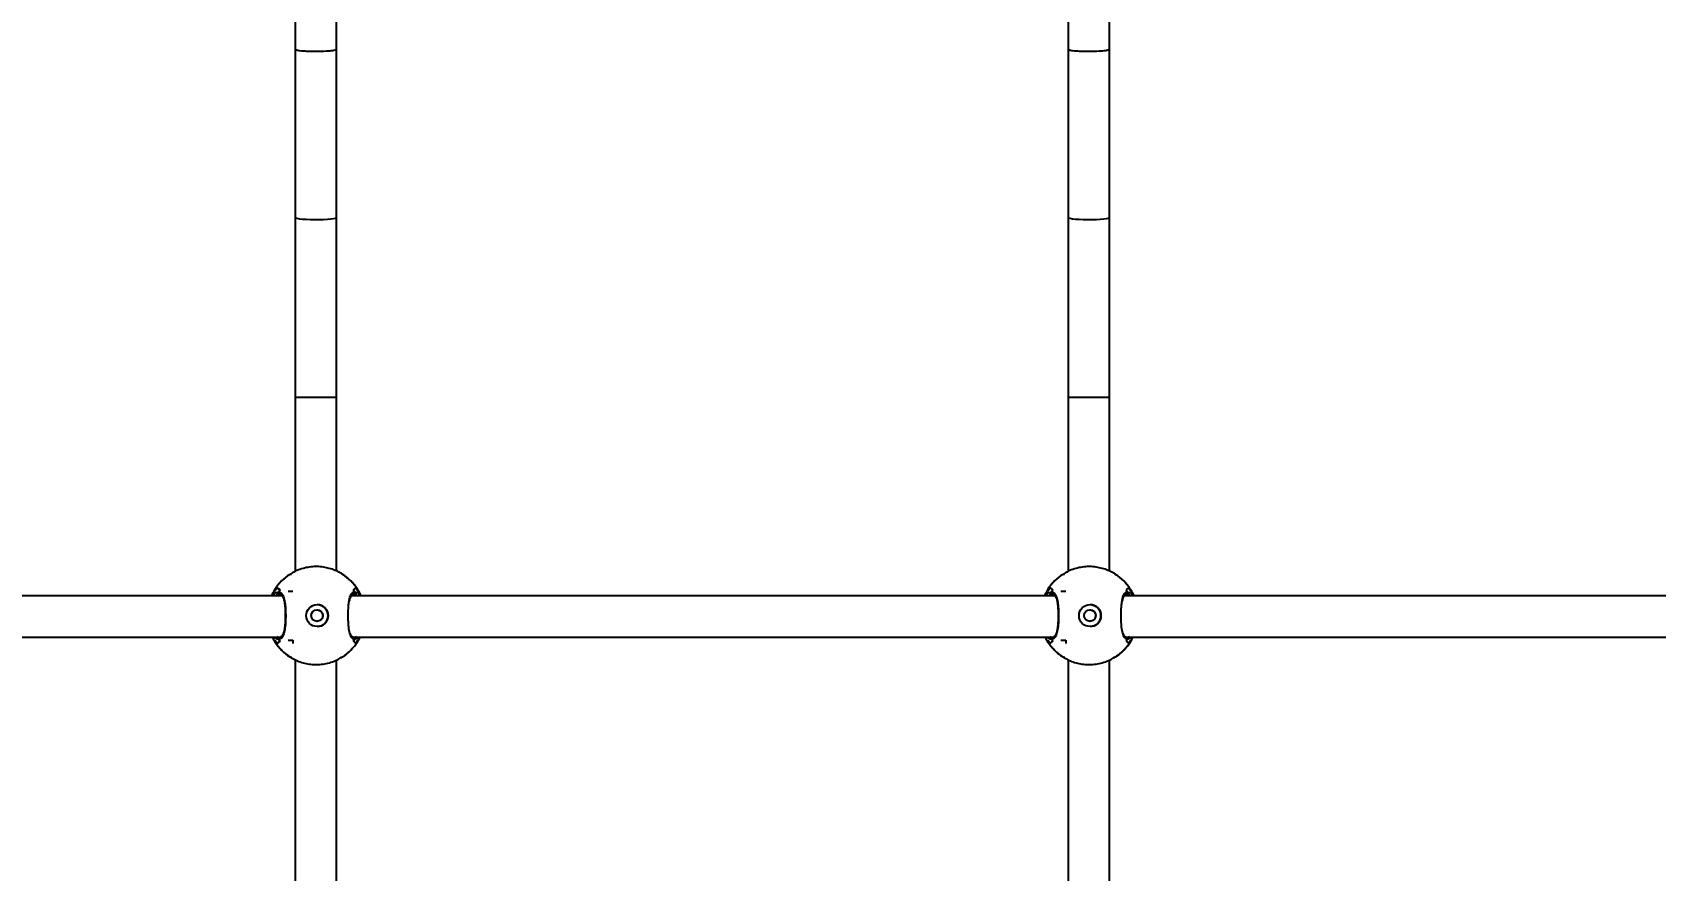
# Model space of a CAD drawing. Header units: millimetres. Extents: x -3365 to 2979, y -3775 to 2808.
# Drawn here: x 219 to 849, y 660 to 985 of the extents above; entities that cross this region are included whole.
import ezdxf

# ---------------------------------------------------------------- set-up
doc = ezdxf.new("R2010")
doc.units = ezdxf.units.MM
for name, color, linetype in [('DIKOM_ОБЪЕКТ', 7, 'Continuous'), ('DIKOM_РАЗМЕР_ЗОНА', 7, 'Continuous'), ('DIKOM_РАЗМЕР_ОБЪЕКТА', 7, 'Continuous')]:
    doc.layers.add(name, color=color, linetype=linetype)
doc.styles.add('style1', font='arial.ttf', dxfattribs={"width": 0.8})
doc.dimstyles.new('1-50', dxfattribs={"dimtxt": 300, "dimasz": 200, "dimexe": 100, "dimexo": 0, "dimgap": 100, "dimtad": 1, "dimdec": 0, "dimtxsty": 'style1', "dimcen": 0, "dimclrd": 7, "dimclre": 7, "dimadec": 1, "dimazin": 2, "dimtfac": 1, "dimtdec": 0, "dimtmove": 0, "dimatfit": 3, "dimfxl": 0, "dimlwd": 25, "dimlwe": 18, "dimarcsym": 0})

# ---------------------------------------------------------------- blocks, each defined once
blk = doc.blocks.new('*D10')
at = {"layer": 'Defpoints', "color": 0, "transparency": 16777216}
for p in [(-921.14, 1308.33), (-1680.72, -1441.67), (325.78, -1441.67)]:
    blk.add_point(p, dxfattribs=at)
at = {"layer": 'DIKOM_РАЗМЕР_ОБЪЕКТА', "color": 7, "lineweight": 18, "transparency": 16777216}
for p, q in [((-921.14, 1308.33), (-1780.72, 1308.33)), ((325.78, -1441.67), (-1780.72, -1441.67))]:
    blk.add_line(p, q, dxfattribs=at)
at = {"layer": 'DIKOM_РАЗМЕР_ОБЪЕКТА', "color": 7, "lineweight": 25, "transparency": 16777216}
blk.add_line((-1680.72, 1108.33), (-1680.72, -1241.67), dxfattribs=at)
at = {"layer": 'DIKOM_РАЗМЕР_ОБЪЕКТА', "color": 7, "transparency": 16777216}
for points in [[(-1714.05, 1108.33), (-1647.38, 1108.33), (-1680.72, 1308.33)], [(-1714.05, -1241.67), (-1647.38, -1241.67), (-1680.72, -1441.67)]]:
    blk.add_solid(points, dxfattribs=at)
at = {"layer": 'DIKOM_РАЗМЕР_ОБЪЕКТА', "color": 0, "transparency": 16777216, "insert": (-1933.89, 16.54), "char_height": 300, "attachment_point": 5, "rotation": 90, "style": 'style1'}
blk.add_mtext('2750', dxfattribs=at)
blk = doc.blocks.new('*D12')
at = {"layer": 'Defpoints', "color": 0, "transparency": 16777216}
for p in [(-2915.08, 2808.33), (772.79, 2808.33), (178.86, -2941.67)]:
    blk.add_point(p, dxfattribs=at)
at = {"layer": 'DIKOM_РАЗМЕР_ЗОНА', "color": 7, "lineweight": 18, "transparency": 16777216}
for p, q in [((772.79, 2808.33), (-3015.08, 2808.33)), ((178.86, -2941.67), (-3015.08, -2941.67))]:
    blk.add_line(p, q, dxfattribs=at)
at = {"layer": 'DIKOM_РАЗМЕР_ЗОНА', "color": 7, "lineweight": 25, "transparency": 16777216}
blk.add_line((-2915.08, -2741.67), (-2915.08, 2608.33), dxfattribs=at)
at = {"layer": 'DIKOM_РАЗМЕР_ЗОНА', "color": 7, "transparency": 16777216}
for points in [[(-2948.41, 2608.33), (-2881.74, 2608.33), (-2915.08, 2808.33)], [(-2948.41, -2741.67), (-2881.74, -2741.67), (-2915.08, -2941.67)]]:
    blk.add_solid(points, dxfattribs=at)
at = {"layer": 'DIKOM_РАЗМЕР_ЗОНА', "color": 0, "transparency": 16777216, "insert": (-3168.25, 58.33), "char_height": 300, "attachment_point": 5, "rotation": 90, "style": 'style1'}
blk.add_mtext('5750', dxfattribs=at)

msp = doc.modelspace()

# ---------------------------------------------------------------- linework, layer by layer
at = {"layer": 'DIKOM_ОБЪЕКТ'}
for p, q in [((320.86, 1007.44), (320.86, 978.3)), ((336.86, 978.3), (336.86, 1007.44)), ((620.86, 1007.44), (620.86, 978.3)), ((636.86, 978.3), (636.86, 1007.44)), ((320.86, 978.3), (320.86, 913.04)), ((336.86, 913.04), (336.86, 978.3)), ((620.86, 978.3), (620.86, 913.04)), ((636.86, 913.04), (636.86, 978.3)), ((320.86, 913.04), (320.86, 843.39)), ((336.86, 843.39), (336.86, 913.04)), ((620.86, 913.04), (620.86, 843.39)), ((636.86, 843.39), (636.86, 913.04)), ((320.86, 843.39), (320.86, 775.75)), ((320.86, 843.39), (336.86, 843.39)), ((336.86, 775.91), (336.86, 843.39)), ((620.86, 843.39), (620.86, 775.75)), ((620.86, 843.39), (636.86, 843.39)), ((636.86, 775.91), (636.86, 843.39)), ((318.75, 774.61), (319.43, 774.69)), ((339.2, 774.61), (339.25, 774.61)), ((345.01, 768.8), (345.08, 768.45)), ((618.75, 774.61), (619.43, 774.69)), ((639.2, 774.61), (639.25, 774.61)), ((639.25, 774.61), (639.25, 774.47)), ((645.01, 768.8), (645.08, 768.45)), ((315.84, 766.3), (42.58, 766.3)), ((313.56, 767.62), (314.48, 767.86)), ((314.75, 767.08), (314.87, 767.09)), ((318.07, 768.11), (319.92, 768.11)), ((615.84, 766.3), (342.58, 766.3)), ((343.44, 767.08), (343.52, 767.09)), ((343.83, 767.86), (344.69, 767.59)), ((613.56, 767.62), (614.48, 767.86)), ((614.75, 767.08), (614.87, 767.09)), ((618.07, 768.11), (619.92, 768.11)), ((915.84, 766.3), (642.58, 766.3)), ((643.44, 767.08), (643.52, 767.09)), ((643.83, 767.86), (644.69, 767.59)), ((43.07, 750.3), (315.3, 750.3)), ((313.88, 750.44), (314.68, 750.14)), ((314.87, 750.13), (314.69, 750.15)), ((343.07, 750.3), (615.3, 750.3)), ((343.55, 750.17), (344.62, 750.51)), ((344.78, 749.71), (343.83, 749.37)), ((613.88, 750.44), (614.68, 750.14)), ((614.87, 750.13), (614.69, 750.15)), ((643.07, 750.3), (915.3, 750.3)), ((643.55, 750.17), (644.62, 750.51)), ((644.78, 749.71), (643.83, 749.37)), ((315, 745.81), (315.26, 745.53)), ((318.07, 749.11), (319.92, 749.11)), ((319.92, 749.11), (319.92, 747.74)), ((345.08, 748.77), (345.01, 748.43)), ((615, 745.81), (615.26, 745.53)), ((618.07, 749.11), (619.92, 749.11)), ((619.92, 749.11), (619.92, 747.74)), ((645.08, 748.77), (645.01, 748.43)), ((318.75, 742.61), (319.43, 742.53)), ((320.86, 741.47), (320.86, 475.75)), ((336.86, 475.91), (336.86, 741.36)), ((338.43, 742.53), (339.25, 742.61)), ((618.75, 742.61), (619.43, 742.53)), ((620.86, 741.47), (620.86, 475.75)), ((636.86, 475.91), (636.86, 741.36)), ((638.43, 742.53), (639.25, 742.61)), ((639.25, 742.61), (639.25, 742.76))]:
    msp.add_line(p, q, dxfattribs=at)
at = {"layer": 'DIKOM_ОБЪЕКТ', "flags": 128}
for points in [[(320.86, 978.3), (320.96, 978.17), (321.42, 978), (322.23, 977.85), (323.35, 977.72), (324.73, 977.62), (326.3, 977.55), (327.99, 977.51), (329.72, 977.51), (331.41, 977.55), (332.98, 977.62), (334.36, 977.72), (335.48, 977.85), (336.29, 978), (336.75, 978.17), (336.86, 978.3)], [(320.86, 978.3), (321.04, 978.13), (321.6, 977.97), (322.49, 977.82), (323.68, 977.69), (325.11, 977.6), (326.72, 977.53), (328.42, 977.5), (330.15, 977.51), (331.82, 977.56), (333.35, 977.64), (334.66, 977.75), (335.71, 977.89), (336.44, 978.05), (336.81, 978.21), (336.86, 978.3)], [(620.86, 978.3), (620.96, 978.17), (621.42, 978), (622.23, 977.85), (623.35, 977.72), (624.73, 977.62), (626.3, 977.55), (627.99, 977.51), (629.72, 977.51), (631.41, 977.55), (632.98, 977.62), (634.36, 977.72), (635.48, 977.85), (636.29, 978), (636.75, 978.17), (636.86, 978.3)], [(620.86, 978.3), (621.04, 978.13), (621.6, 977.97), (622.49, 977.82), (623.68, 977.69), (625.11, 977.6), (626.72, 977.53), (628.42, 977.5), (630.15, 977.51), (631.82, 977.56), (633.35, 977.64), (634.66, 977.75), (635.71, 977.89), (636.44, 978.05), (636.81, 978.21), (636.86, 978.3)], [(320.86, 913.04), (321.04, 912.87), (321.6, 912.71), (322.49, 912.56), (323.68, 912.43), (325.11, 912.34), (326.72, 912.27), (328.42, 912.24), (330.15, 912.25), (331.82, 912.3), (333.35, 912.38), (334.66, 912.49), (335.71, 912.63), (336.44, 912.78), (336.81, 912.95), (336.86, 913.04)], [(620.86, 913.04), (621.04, 912.87), (621.6, 912.71), (622.49, 912.56), (623.68, 912.43), (625.11, 912.34), (626.72, 912.27), (628.42, 912.24), (630.15, 912.25), (631.82, 912.3), (633.35, 912.38), (634.66, 912.49), (635.71, 912.63), (636.44, 912.78), (636.81, 912.95), (636.86, 913.04)]]:
    msp.add_lwpolyline(points, dxfattribs=at)
at = {"layer": 'DIKOM_ОБЪЕКТ'}
for centre, radius in [((329.36, 758.61), 4.25), ((629.36, 758.61), 4.25), ((329.32, 758.61), 2.25), ((629.32, 758.61), 2.25)]:
    msp.add_circle(centre, radius, dxfattribs=at)
for centre, radius, start, end in [((329.07, 758.61), 18.68, 144.39186, 149.4285), ((329, 758.62), 19, 122.64945, 147.3565), ((329, 758.62), 18.99, 32.6413, 57.35157), ((328.99, 758.56), 18.77, 30.58395, 35.59569), ((629.11, 758.59), 18.72, 144.39817, 149.42219), ((629, 758.62), 18.99, 122.64843, 147.3587), ((629, 758.62), 18.99, 32.64143, 57.35263), ((629.07, 758.61), 18.68, 30.5715, 35.60814), ((329.01, 758.71), 17.17, 144.952, 147.80949), ((329.36, 758.61), 4.25, 359.99953, 89.99404), ((329.3, 758.71), 17.17, 32.19051, 35.048), ((629, 758.71), 17.17, 144.952, 147.80949), ((629.36, 758.61), 4.25, 359.99953, 89.99404), ((629.18, 758.63), 17.31, 32.20224, 35.03628), ((329.36, 758.61), 4.25, 270.00533, 0.0011), ((629.36, 758.61), 4.25, 270.00533, 0.0011), ((329.03, 758.58), 18.63, 210.56274, 215.61235), ((329, 758.61), 19, 212.64673, 237.34732), ((329.05, 758.54), 17.22, 212.19947, 215.04788), ((329, 758.61), 19, 302.65166, 327.35547), ((329.25, 758.54), 17.22, 324.95212, 327.80053), ((329.03, 758.63), 18.72, 324.40005, 329.42486), ((629.07, 758.61), 18.67, 210.56904, 215.60605), ((629, 758.61), 19, 212.64453, 237.34834), ((629.05, 758.54), 17.22, 212.19947, 215.04788), ((629, 758.61), 19, 302.6506, 327.35534), ((629.14, 758.62), 17.36, 324.96387, 327.78878), ((629.11, 758.58), 18.63, 324.38765, 329.43726)]:
    msp.add_arc(centre, radius, start, end, dxfattribs=at)
for points, knots in [([(338.82, 774.88), (338.16, 775.24), (336.83, 775.99), (334.65, 776.8), (332.36, 777.36), (329.97, 777.64), (327.53, 777.61), (325.07, 777.26), (322.64, 776.57), (320.52, 775.69), (319.29, 774.92), (318.79, 774.61)], [0, 0, 0, 0, 0.107117, 0.217063, 0.32883, 0.442381, 0.557758, 0.675055, 0.794451, 0.916225, 1, 1, 1, 1]), ([(638.82, 774.88), (638.16, 775.24), (636.83, 775.99), (634.65, 776.8), (632.36, 777.36), (629.97, 777.64), (627.53, 777.61), (625.07, 777.26), (622.64, 776.57), (620.52, 775.69), (619.29, 774.92), (618.79, 774.61)], [0, 0, 0, 0, 0.107113, 0.217064, 0.328826, 0.442383, 0.557761, 0.675058, 0.79445, 0.91623, 1, 1, 1, 1]), ([(318.7, 774.55), (318.57, 774.48), (317.79, 774.02), (316.48, 772.95), (314.84, 771.36), (313.43, 769.57), (312.35, 767.88), (311.85, 766.75), (311.65, 766.3)], [0, 0, 0, 0, 0.038964, 0.248129, 0.456365, 0.663086, 0.867028, 1, 1, 1, 1]), ([(313.89, 769.49), (313.98, 769.33), (314.17, 769.02), (314.69, 768.72), (314.95, 768.57)], [0, 0, 0, 0, 0.49657, 1, 1, 1, 1]), ([(314.95, 768.57), (314.69, 768.72), (314.17, 769.02), (313.98, 769.33), (313.89, 769.49)], [0, 0, 0, 0, 0.496485, 1, 1, 1, 1]), ([(339.27, 774.57), (339.13, 774.68), (338.99, 774.79), (338.83, 774.87), (338.82, 774.88)], [0, 0, 0, 0, 0.963387, 1, 1, 1, 1]), ([(345.03, 768.81), (345.01, 768.84), (344.65, 769.47), (343.77, 770.61), (342.34, 772.2), (340.84, 773.54), (339.75, 774.26), (339.27, 774.57)], [0, 0, 0, 0, 0.012236, 0.264722, 0.524837, 0.791489, 1, 1, 1, 1]), ([(344.25, 769.49), (344.18, 769.33), (344.05, 769.02), (343.58, 768.72), (343.35, 768.57)], [0, 0, 0, 0, 0.496569, 1, 1, 1, 1]), ([(344.25, 769.49), (344.18, 769.33), (344.05, 769.02), (343.58, 768.72), (343.35, 768.57)], [0, 0, 0, 0, 0.496569, 1, 1, 1, 1]), ([(346.35, 766.3), (346.23, 766.59), (345.86, 767.46), (345.36, 768.27), (345.03, 768.81)], [0, 0, 0, 0, 0.33143, 1, 1, 1, 1]), ([(618.7, 774.55), (618.57, 774.48), (617.79, 774.02), (616.48, 772.95), (614.84, 771.36), (613.43, 769.57), (612.35, 767.88), (611.85, 766.75), (611.65, 766.3)], [0, 0, 0, 0, 0.038963, 0.248128, 0.456362, 0.663082, 0.867029, 1, 1, 1, 1]), ([(613.89, 769.49), (613.98, 769.33), (614.17, 769.02), (614.69, 768.72), (614.95, 768.57)], [0, 0, 0, 0, 0.49657, 1, 1, 1, 1]), ([(614.95, 768.57), (614.69, 768.72), (614.17, 769.02), (613.98, 769.33), (613.89, 769.49)], [0, 0, 0, 0, 0.496485, 1, 1, 1, 1]), ([(639.27, 774.57), (639.13, 774.68), (638.99, 774.79), (638.83, 774.87), (638.82, 774.88)], [0, 0, 0, 0, 0.963194, 1, 1, 1, 1]), ([(645.03, 768.81), (645.01, 768.84), (644.65, 769.47), (643.77, 770.61), (642.34, 772.2), (640.84, 773.54), (639.75, 774.26), (639.27, 774.57)], [0, 0, 0, 0, 0.012235, 0.26472, 0.524842, 0.791491, 1, 1, 1, 1]), ([(644.25, 769.49), (644.18, 769.33), (644.05, 769.02), (643.58, 768.72), (643.35, 768.57)], [0, 0, 0, 0, 0.496571, 1, 1, 1, 1]), ([(644.25, 769.49), (644.18, 769.33), (644.05, 769.02), (643.58, 768.72), (643.35, 768.57)], [0, 0, 0, 0, 0.496571, 1, 1, 1, 1]), ([(646.35, 766.3), (646.23, 766.59), (645.86, 767.46), (645.36, 768.27), (645.03, 768.81)], [0, 0, 0, 0, 0.331418, 1, 1, 1, 1]), ([(312.07, 766.3), (312.5, 766.85), (312.99, 767.49), (313.49, 767.6), (313.56, 767.62)], [0, 0, 0, 0, 0.858409, 1, 1, 1, 1]), ([(314.77, 767.06), (314.44, 767.06), (313.91, 767.06), (313.38, 766.5), (313.19, 766.3)], [0, 0, 0, 0, 0.633445, 1, 1, 1, 1]), ([(314.76, 767.13), (314.76, 767.13), (314.7, 767.14), (314.59, 767.22), (314.46, 767.36), (314.4, 767.53), (314.4, 767.69), (314.44, 767.8), (314.47, 767.85), (314.48, 767.86)], [0, 0, 0, 0, 0.003622, 0.218994, 0.428755, 0.623721, 0.804705, 0.979522, 1, 1, 1, 1]), ([(314.44, 767.77), (314.43, 767.75), (314.4, 767.69), (314.4, 767.55), (314.44, 767.4), (314.54, 767.26), (314.68, 767.16), (314.82, 767.1), (314.92, 767.1), (314.95, 767.1)], [0, 0, 0, 0, 0.067987, 0.226462, 0.383351, 0.544342, 0.714945, 0.897684, 1, 1, 1, 1]), ([(314.48, 767.86), (314.86, 767.73), (315.66, 767.45), (316.49, 765.71), (316.91, 763.45), (317.12, 760.88), (317.17, 758.12), (317.05, 755.07), (316.71, 752.43), (316.07, 750.48), (315.27, 749.54), (314.68, 749.41), (314.48, 749.37)], [0, 0, 0, 0, 0.111432, 0.22936, 0.339017, 0.410114, 0.51671, 0.623256, 0.729395, 0.834805, 0.941415, 1, 1, 1, 1]), ([(314.96, 767.06), (315.02, 767.05), (315.22, 767.02), (315.54, 766.76), (315.94, 766.2), (316.3, 765.36), (316.58, 764.25), (316.79, 762.92), (316.92, 761.44), (316.99, 760.13), (316.99, 759.34), (316.99, 759.08)], [0, 0, 0, 0, 0.056311, 0.183683, 0.303648, 0.431187, 0.558267, 0.683787, 0.812733, 0.940867, 1, 1, 1, 1]), ([(342.2, 751.4), (342.09, 751.66), (341.76, 752.48), (341.57, 754.45), (341.43, 757.06), (341.42, 759.83), (341.52, 762.61), (341.76, 763.97), (341.85, 764.55)], [0, 0, 0, 0, 0.095458, 0.303916, 0.440558, 0.6456, 0.850384, 1, 1, 1, 1]), ([(341.85, 764.55), (341.88, 764.78), (342.03, 765.83), (342.56, 767.05), (343.26, 767.76), (343.72, 767.84), (343.83, 767.86)], [0, 0, 0, 0, 0.102771, 0.487514, 0.879935, 1, 1, 1, 1]), ([(341.96, 764.35), (342.01, 764.58), (342.12, 765.21), (342.39, 765.99), (342.74, 766.65), (343.12, 767), (343.33, 767.13), (343.47, 767.1), (343.48, 767.1)], [0, 0, 0, 0, 0.125005, 0.336797, 0.549218, 0.760547, 0.983633, 1, 1, 1, 1]), ([(343.83, 767.86), (343.85, 767.81), (343.9, 767.72), (343.9, 767.55), (343.86, 767.4), (343.77, 767.26), (343.63, 767.16), (343.48, 767.1), (343.39, 767.1), (343.35, 767.1)], [0, 0, 0, 0, 0.145368, 0.290685, 0.434572, 0.582191, 0.738623, 0.906183, 1, 1, 1, 1]), ([(343.48, 767.12), (343.5, 767.12), (343.59, 767.13), (343.72, 767.22), (343.84, 767.36), (343.9, 767.53), (343.9, 767.69), (343.86, 767.8), (343.83, 767.85), (343.83, 767.86)], [0, 0, 0, 0, 0.06715, 0.26879, 0.465177, 0.647712, 0.817157, 0.980827, 1, 1, 1, 1]), ([(344.99, 766.3), (344.83, 766.48), (344.36, 767.05), (343.88, 767.05), (343.56, 767.04)], [0, 0, 0, 0, 0.319412, 1, 1, 1, 1]), ([(344.69, 767.59), (344.78, 767.57), (345.22, 767.47), (345.66, 766.82), (346.01, 766.3)], [0, 0, 0, 0, 0.199293, 1, 1, 1, 1]), ([(612.07, 766.3), (612.5, 766.85), (612.99, 767.49), (613.49, 767.6), (613.56, 767.62)], [0, 0, 0, 0, 0.858399, 1, 1, 1, 1]), ([(614.77, 767.06), (614.44, 767.06), (613.91, 767.06), (613.38, 766.5), (613.19, 766.3)], [0, 0, 0, 0, 0.633433, 1, 1, 1, 1]), ([(614.95, 767.1), (614.89, 767.1), (614.76, 767.12), (614.59, 767.22), (614.46, 767.36), (614.4, 767.53), (614.4, 767.69), (614.44, 767.8), (614.47, 767.85), (614.48, 767.86)], [0, 0, 0, 0, 0.177686, 0.355434, 0.52855, 0.689456, 0.838823, 0.983099, 1, 1, 1, 1]), ([(614.48, 767.86), (614.45, 767.81), (614.41, 767.72), (614.4, 767.55), (614.44, 767.4), (614.54, 767.26), (614.68, 767.16), (614.82, 767.1), (614.92, 767.1), (614.95, 767.1)], [0, 0, 0, 0, 0.145358, 0.29066, 0.434507, 0.582116, 0.738537, 0.906189, 1, 1, 1, 1]), ([(614.48, 767.86), (614.86, 767.73), (615.66, 767.45), (616.49, 765.71), (616.91, 763.45), (617.12, 760.88), (617.17, 758.12), (617.05, 755.07), (616.71, 752.43), (616.07, 750.48), (615.27, 749.54), (614.68, 749.41), (614.48, 749.37)], [0, 0, 0, 0, 0.111434, 0.22936, 0.339017, 0.410113, 0.51671, 0.623256, 0.729394, 0.834804, 0.941413, 1, 1, 1, 1]), ([(614.96, 767.06), (615.02, 767.05), (615.22, 767.02), (615.54, 766.76), (615.94, 766.2), (616.3, 765.36), (616.58, 764.25), (616.79, 762.92), (616.92, 761.44), (616.99, 760.13), (616.99, 759.34), (616.99, 759.08)], [0, 0, 0, 0, 0.056311, 0.183681, 0.303646, 0.431186, 0.558267, 0.683786, 0.812733, 0.940867, 1, 1, 1, 1]), ([(642.2, 751.4), (642.09, 751.66), (641.76, 752.48), (641.57, 754.45), (641.43, 757.06), (641.42, 759.83), (641.52, 762.61), (641.76, 763.97), (641.85, 764.55)], [0, 0, 0, 0, 0.095457, 0.303915, 0.440558, 0.6456, 0.850384, 1, 1, 1, 1]), ([(641.85, 764.55), (641.88, 764.78), (642.03, 765.83), (642.56, 767.05), (643.25, 767.76), (643.72, 767.84), (643.83, 767.86)], [0, 0, 0, 0, 0.10277, 0.487512, 0.87993, 1, 1, 1, 1]), ([(641.96, 764.35), (642.01, 764.58), (642.12, 765.21), (642.39, 765.99), (642.74, 766.65), (643.12, 767), (643.33, 767.13), (643.47, 767.1), (643.48, 767.1)], [0, 0, 0, 0, 0.125005, 0.336793, 0.549218, 0.760547, 0.983633, 1, 1, 1, 1]), ([(643.83, 767.86), (643.85, 767.81), (643.9, 767.72), (643.9, 767.55), (643.86, 767.4), (643.76, 767.26), (643.63, 767.16), (643.48, 767.1), (643.39, 767.1), (643.35, 767.1)], [0, 0, 0, 0, 0.145362, 0.290667, 0.434517, 0.582192, 0.73853, 0.906187, 1, 1, 1, 1]), ([(643.48, 767.12), (643.5, 767.12), (643.59, 767.13), (643.72, 767.22), (643.84, 767.36), (643.9, 767.53), (643.9, 767.69), (643.86, 767.8), (643.83, 767.85), (643.83, 767.86)], [0, 0, 0, 0, 0.067272, 0.268913, 0.46522, 0.647755, 0.8172, 0.980827, 1, 1, 1, 1]), ([(644.99, 766.3), (644.83, 766.48), (644.36, 767.05), (643.88, 767.05), (643.56, 767.04)], [0, 0, 0, 0, 0.319424, 1, 1, 1, 1]), ([(644.69, 767.59), (644.78, 767.57), (645.22, 767.47), (645.66, 766.82), (646.01, 766.3)], [0, 0, 0, 0, 0.199305, 1, 1, 1, 1]), ([(316.99, 759.08), (317, 758.79), (317.01, 757.94), (316.96, 756.55), (316.86, 754.99), (316.69, 753.57), (316.44, 752.35), (316.12, 751.38), (315.73, 750.68), (315.31, 750.27), (315.04, 750.11), (314.87, 750.13), (314.85, 750.13)], [0, 0, 0, 0, 0.063293, 0.180356, 0.296842, 0.412183, 0.527055, 0.639978, 0.752367, 0.864575, 0.982618, 1, 1, 1, 1]), ([(329.27, 760.85), (329.48, 760.84), (329.94, 760.81), (330.59, 760.48), (331.13, 759.96), (331.46, 759.3), (331.5, 758.83), (331.52, 758.61)], [0, 0, 0, 0, 0.181202, 0.388195, 0.601196, 0.818617, 1, 1, 1, 1]), ([(331.52, 758.61), (331.5, 758.36), (331.45, 757.87), (331.08, 757.2), (330.52, 756.69), (329.88, 756.39), (329.44, 756.39), (329.27, 756.39)], [0, 0, 0, 0, 0.209724, 0.419266, 0.633158, 0.850558, 1, 1, 1, 1]), ([(616.99, 759.08), (617, 758.79), (617.01, 757.94), (616.96, 756.55), (616.86, 754.99), (616.69, 753.57), (616.44, 752.35), (616.12, 751.38), (615.73, 750.68), (615.31, 750.27), (615.04, 750.11), (614.87, 750.13), (614.85, 750.13)], [0, 0, 0, 0, 0.063293, 0.180356, 0.296842, 0.412183, 0.527057, 0.639978, 0.752367, 0.864577, 0.982618, 1, 1, 1, 1]), ([(629.27, 760.85), (629.48, 760.84), (629.94, 760.81), (630.59, 760.48), (631.13, 759.96), (631.46, 759.3), (631.5, 758.83), (631.52, 758.61)], [0, 0, 0, 0, 0.1812, 0.38819, 0.601212, 0.818614, 1, 1, 1, 1]), ([(631.52, 758.61), (631.5, 758.36), (631.45, 757.87), (631.08, 757.2), (630.52, 756.69), (629.88, 756.39), (629.44, 756.39), (629.27, 756.39)], [0, 0, 0, 0, 0.209727, 0.419287, 0.633156, 0.85059, 1, 1, 1, 1]), ([(311.93, 750.3), (311.96, 750.22), (312.26, 749.53), (313.02, 748.3), (313.9, 747), (314.51, 746.35), (314.65, 746.2)], [0, 0, 0, 0, 0.051908, 0.456617, 0.876778, 1, 1, 1, 1]), ([(313.36, 749.76), (313.24, 749.79), (313.01, 749.83), (312.79, 750.15), (312.68, 750.3)], [0, 0, 0, 0, 0.526149, 1, 1, 1, 1]), ([(314.48, 749.37), (314.43, 749.36), (314.08, 749.34), (313.7, 749.56), (313.36, 749.76)], [0, 0, 0, 0, 0.120954, 1, 1, 1, 1]), ([(314.48, 749.37), (314.45, 749.41), (314.41, 749.51), (314.4, 749.67), (314.44, 749.83), (314.54, 749.96), (314.68, 750.07), (314.82, 750.12), (314.92, 750.13), (314.95, 750.13)], [0, 0, 0, 0, 0.145358, 0.290768, 0.43472, 0.582148, 0.738569, 0.906189, 1, 1, 1, 1]), ([(314.81, 750.1), (314.8, 750.1), (314.71, 750.09), (314.59, 750.01), (314.46, 749.87), (314.4, 749.7), (314.4, 749.53), (314.44, 749.42), (314.47, 749.37), (314.48, 749.37)], [0, 0, 0, 0, 0.057033, 0.260897, 0.4592, 0.643692, 0.815206, 0.980514, 1, 1, 1, 1]), ([(343.83, 749.37), (343.77, 749.37), (343.31, 749.44), (342.66, 749.86), (342.32, 751), (342.2, 751.4)], [0, 0, 0, 0, 0.078539, 0.679049, 1, 1, 1, 1]), ([(343.32, 750.18), (343.26, 750.19), (343.09, 750.23), (342.78, 750.54), (342.47, 751.03), (342.32, 751.5), (342.26, 751.68)], [0, 0, 0, 0, 0.180994, 0.503841, 0.809034, 1, 1, 1, 1]), ([(343.35, 750.13), (343.37, 750.12), (343.43, 750.11), (343.5, 750.15), (343.55, 750.17)], [0, 0, 0, 0, 0.218338, 1, 1, 1, 1]), ([(343.35, 750.13), (343.42, 750.12), (343.55, 750.11), (343.72, 750.01), (343.84, 749.87), (343.9, 749.7), (343.9, 749.53), (343.86, 749.42), (343.83, 749.37), (343.83, 749.37)], [0, 0, 0, 0, 0.177596, 0.355395, 0.528344, 0.689248, 0.838833, 0.983006, 1, 1, 1, 1]), ([(343.83, 749.37), (343.85, 749.41), (343.9, 749.51), (343.9, 749.67), (343.86, 749.83), (343.77, 749.96), (343.63, 750.07), (343.48, 750.12), (343.39, 750.13), (343.35, 750.13)], [0, 0, 0, 0, 0.145352, 0.290764, 0.43474, 0.582163, 0.738578, 0.906193, 1, 1, 1, 1]), ([(345.49, 750.3), (345.36, 750.11), (345.12, 749.77), (344.89, 749.73), (344.78, 749.71)], [0, 0, 0, 0, 0.574341, 1, 1, 1, 1]), ([(345.01, 748.43), (345.26, 748.81), (345.66, 749.41), (345.95, 750.06), (346.05, 750.3)], [0, 0, 0, 0, 0.6395, 1, 1, 1, 1]), ([(611.93, 750.3), (611.96, 750.22), (612.26, 749.53), (613.02, 748.3), (613.9, 747), (614.51, 746.35), (614.65, 746.2)], [0, 0, 0, 0, 0.051899, 0.456626, 0.876792, 1, 1, 1, 1]), ([(613.36, 749.76), (613.24, 749.79), (613.01, 749.83), (612.79, 750.15), (612.68, 750.3)], [0, 0, 0, 0, 0.526137, 1, 1, 1, 1]), ([(614.48, 749.37), (614.43, 749.36), (614.08, 749.34), (613.7, 749.56), (613.36, 749.76)], [0, 0, 0, 0, 0.120938, 1, 1, 1, 1]), ([(614.48, 749.37), (614.45, 749.41), (614.41, 749.51), (614.4, 749.67), (614.44, 749.83), (614.54, 749.96), (614.68, 750.07), (614.82, 750.12), (614.92, 750.13), (614.95, 750.13)], [0, 0, 0, 0, 0.145343, 0.290738, 0.434675, 0.582088, 0.738493, 0.906199, 1, 1, 1, 1]), ([(614.81, 750.1), (614.8, 750.1), (614.71, 750.09), (614.59, 750.01), (614.46, 749.87), (614.4, 749.7), (614.4, 749.53), (614.44, 749.42), (614.47, 749.37), (614.48, 749.37)], [0, 0, 0, 0, 0.057033, 0.260897, 0.4592, 0.643692, 0.815206, 0.980514, 1, 1, 1, 1]), ([(643.83, 749.37), (643.77, 749.37), (643.31, 749.44), (642.66, 749.86), (642.32, 751), (642.2, 751.4)], [0, 0, 0, 0, 0.078538, 0.679046, 1, 1, 1, 1]), ([(643.32, 750.18), (643.26, 750.19), (643.09, 750.23), (642.78, 750.54), (642.47, 751.03), (642.32, 751.5), (642.26, 751.68)], [0, 0, 0, 0, 0.180993, 0.503844, 0.80903, 1, 1, 1, 1]), ([(643.35, 750.13), (643.37, 750.12), (643.43, 750.11), (643.5, 750.15), (643.55, 750.17)], [0, 0, 0, 0, 0.218319, 1, 1, 1, 1]), ([(643.35, 750.13), (643.42, 750.12), (643.55, 750.11), (643.72, 750.01), (643.84, 749.87), (643.9, 749.7), (643.9, 749.53), (643.86, 749.42), (643.83, 749.37), (643.83, 749.37)], [0, 0, 0, 0, 0.177704, 0.355503, 0.528381, 0.689286, 0.838871, 0.983005, 1, 1, 1, 1]), ([(643.83, 749.37), (643.85, 749.41), (643.9, 749.51), (643.9, 749.67), (643.86, 749.83), (643.76, 749.96), (643.63, 750.07), (643.48, 750.12), (643.39, 750.13), (643.35, 750.13)], [0, 0, 0, 0, 0.145346, 0.290745, 0.434686, 0.582164, 0.738486, 0.906197, 1, 1, 1, 1]), ([(645.49, 750.3), (645.36, 750.11), (645.12, 749.77), (644.89, 749.73), (644.78, 749.71)], [0, 0, 0, 0, 0.574328, 1, 1, 1, 1]), ([(645.01, 748.43), (645.26, 748.81), (645.66, 749.41), (645.95, 750.06), (646.05, 750.3)], [0, 0, 0, 0, 0.6395, 1, 1, 1, 1]), ([(314.95, 748.65), (314.69, 748.5), (314.17, 748.2), (313.98, 747.89), (313.89, 747.74)], [0, 0, 0, 0, 0.496485, 1, 1, 1, 1]), ([(313.89, 747.74), (313.98, 747.89), (314.17, 748.2), (314.69, 748.5), (314.95, 748.65)], [0, 0, 0, 0, 0.496573, 1, 1, 1, 1]), ([(315.26, 745.53), (315.39, 745.37), (316.02, 744.67), (317.19, 743.67), (318.29, 742.94), (318.79, 742.61)], [0, 0, 0, 0, 0.134297, 0.610917, 1, 1, 1, 1]), ([(339.27, 742.66), (339.41, 742.73), (340.2, 743.2), (341.26, 744.03), (342.08, 744.87), (342.37, 745.16)], [0, 0, 0, 0, 0.116104, 0.692535, 1, 1, 1, 1]), ([(342.37, 745.16), (342.63, 745.41), (343.43, 746.18), (344.32, 747.28), (344.86, 748.18), (345.01, 748.43)], [0, 0, 0, 0, 0.252585, 0.792678, 1, 1, 1, 1]), ([(343.35, 748.65), (343.58, 748.5), (344.05, 748.2), (344.18, 747.89), (344.25, 747.74)], [0, 0, 0, 0, 0.496486, 1, 1, 1, 1]), ([(343.35, 748.65), (343.58, 748.5), (344.05, 748.2), (344.18, 747.89), (344.25, 747.74)], [0, 0, 0, 0, 0.496486, 1, 1, 1, 1]), ([(614.95, 748.65), (614.69, 748.5), (614.17, 748.2), (613.98, 747.89), (613.89, 747.74)], [0, 0, 0, 0, 0.496485, 1, 1, 1, 1]), ([(613.89, 747.74), (613.98, 747.89), (614.17, 748.2), (614.69, 748.5), (614.95, 748.65)], [0, 0, 0, 0, 0.496573, 1, 1, 1, 1]), ([(615.26, 745.53), (615.39, 745.37), (616.02, 744.67), (617.19, 743.67), (618.3, 742.94), (618.79, 742.61)], [0, 0, 0, 0, 0.134295, 0.610924, 1, 1, 1, 1]), ([(639.27, 742.66), (639.41, 742.73), (640.2, 743.2), (641.26, 744.03), (642.08, 744.87), (642.37, 745.16)], [0, 0, 0, 0, 0.116106, 0.69255, 1, 1, 1, 1]), ([(642.37, 745.16), (642.63, 745.41), (643.43, 746.18), (644.32, 747.28), (644.86, 748.18), (645.01, 748.43)], [0, 0, 0, 0, 0.252604, 0.792679, 1, 1, 1, 1]), ([(643.35, 748.65), (643.58, 748.5), (644.05, 748.2), (644.18, 747.89), (644.25, 747.74)], [0, 0, 0, 0, 0.496483, 1, 1, 1, 1]), ([(643.35, 748.65), (643.58, 748.5), (644.05, 748.2), (644.18, 747.89), (644.25, 747.74)], [0, 0, 0, 0, 0.496483, 1, 1, 1, 1]), ([(319.18, 742.35), (319.84, 741.98), (321.17, 741.24), (323.35, 740.43), (325.64, 739.86), (328.03, 739.59), (330.47, 739.62), (332.93, 739.97), (335.36, 740.65), (337.5, 741.55), (338.75, 742.33), (339.27, 742.66)], [0, 0, 0, 0, 0.10672, 0.216263, 0.327612, 0.44075, 0.555703, 0.672566, 0.79152, 0.912849, 1, 1, 1, 1]), ([(619.18, 742.35), (619.84, 741.98), (621.17, 741.24), (623.35, 740.43), (625.64, 739.86), (628.03, 739.59), (630.47, 739.62), (632.93, 739.97), (635.36, 740.65), (637.5, 741.55), (638.75, 742.33), (639.27, 742.66)], [0, 0, 0, 0, 0.10672, 0.216267, 0.327616, 0.440748, 0.5557, 0.672568, 0.791521, 0.912844, 1, 1, 1, 1])]:
    msp.add_open_spline(points, degree=3, knots=knots, dxfattribs=at)

# ---------------------------------------------------------------- dimensions: what is measured, and where the dimension line sits
at = {"layer": 'DIKOM_РАЗМЕР_ЗОНА'}
dim = msp.add_linear_dim(base=(-2915.08, 2808.33), p1=(178.86, -2941.67), p2=(772.79, 2808.33), angle=90, dimstyle='1-50', dxfattribs=at)
dim.commit()
dim.dimension.update_dxf_attribs({"geometry": '*D12', "text_midpoint": (-2915.08, 58.33), "dimtype": 160})
at = {"layer": 'DIKOM_РАЗМЕР_ОБЪЕКТА'}
dim = msp.add_linear_dim(base=(-1680.72, -1441.67), p1=(-921.14, 1308.33), p2=(325.78, -1441.67), angle=90, dimstyle='1-50', dxfattribs=at)
dim.commit()
dim.dimension.update_dxf_attribs({"geometry": '*D10', "text_midpoint": (-1680.72, 16.54), "dimtype": 160})

doc.saveas('drawing.dxf')
